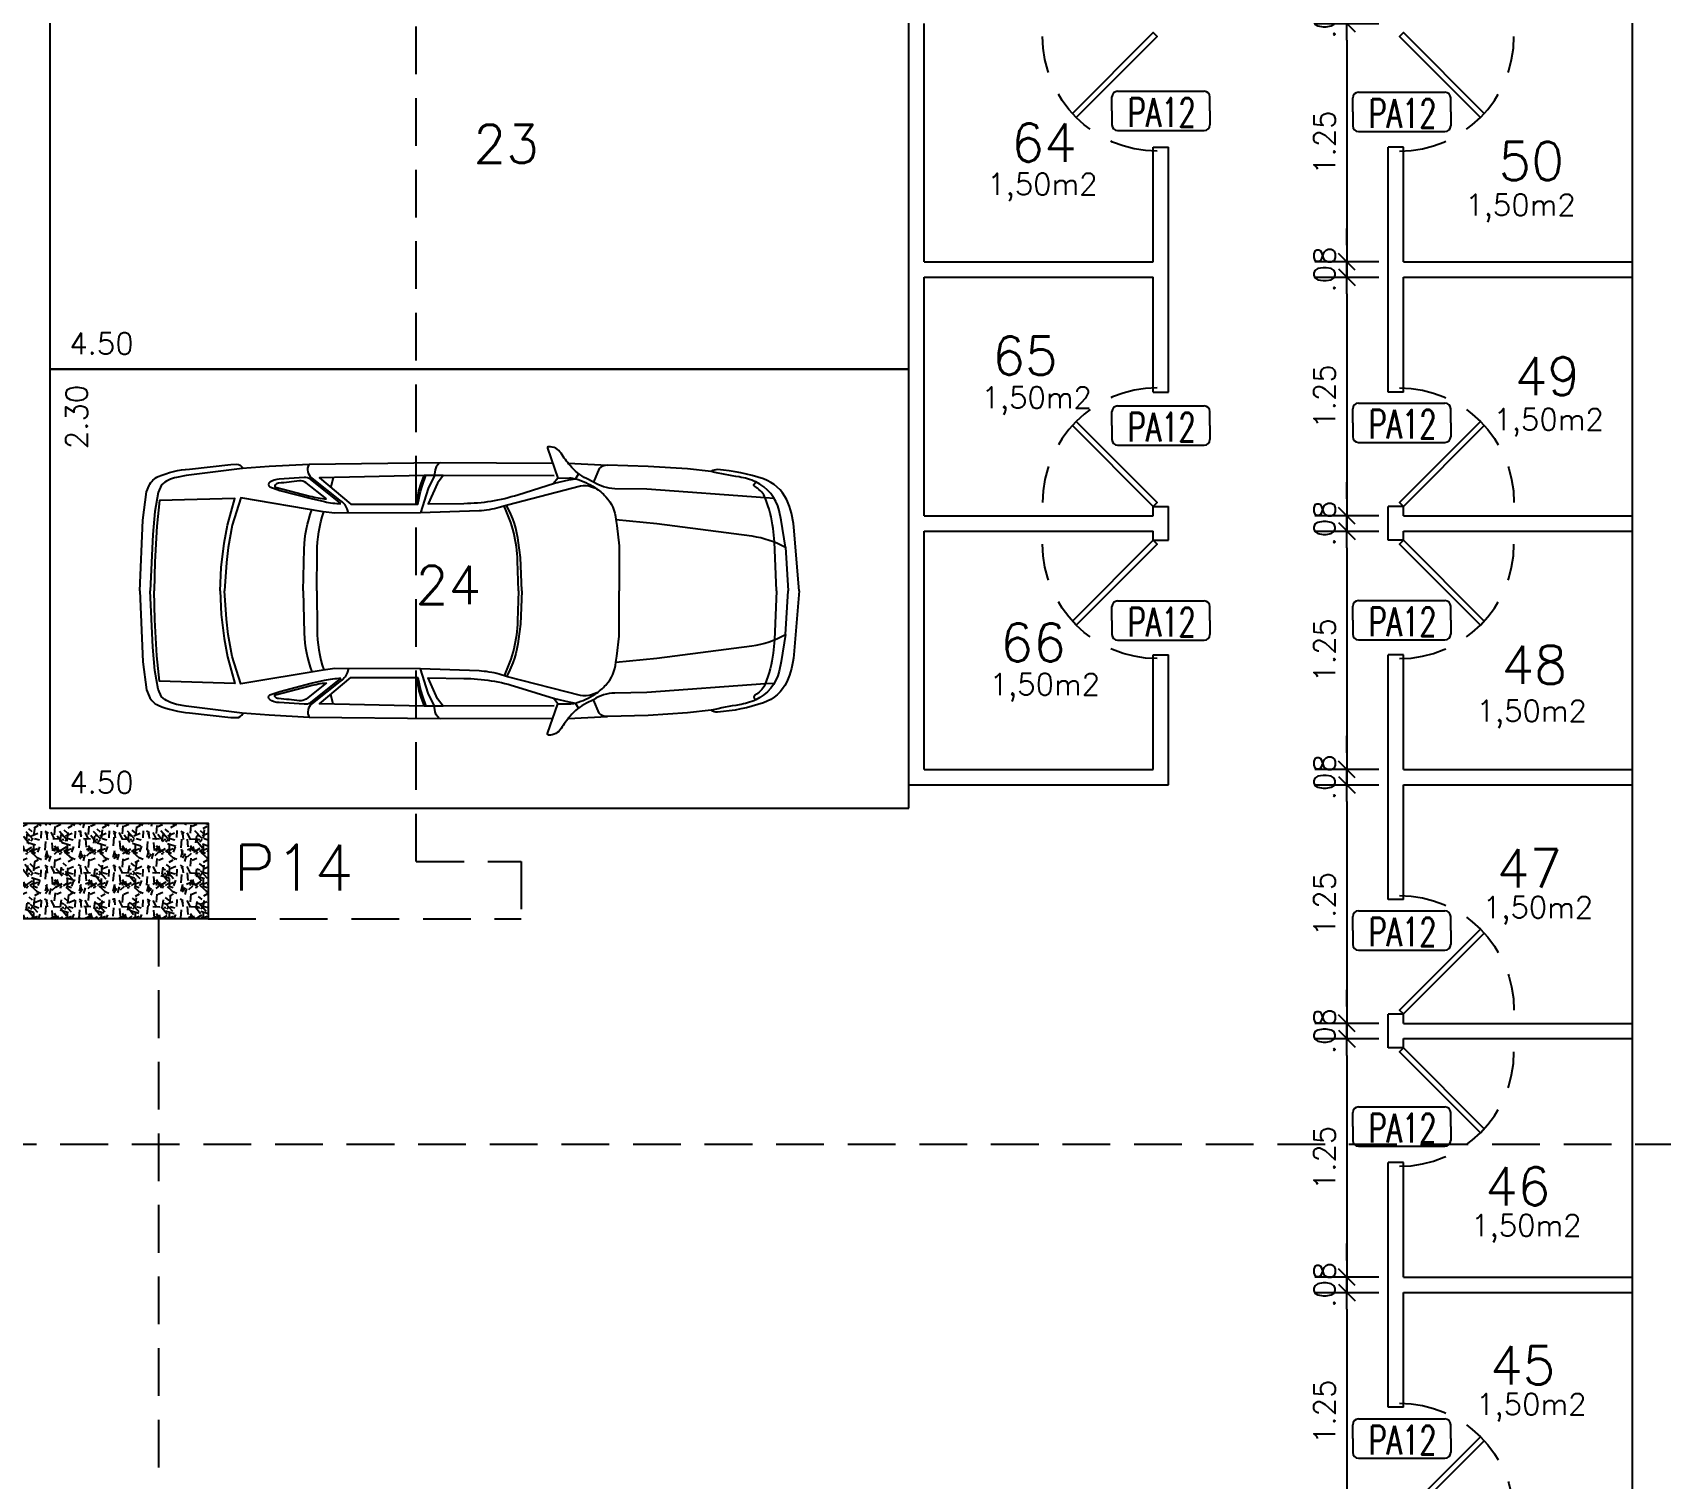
# Model space of a CAD drawing. Header units: millimetres. Extents: x -184.9 to -112.9, y 0.4 to 45.1.
# Drawn here: x -128.09 to -119.56, y 23.41 to 30.99 of the extents above; entities that cross this region are included whole.
import ezdxf
from ezdxf.enums import TextEntityAlignment as Align

# ---------------------------------------------------------------- set-up
doc = ezdxf.new("R2010")
doc.units = ezdxf.units.MM
doc.linetypes.add('DASHED2', pattern=[0.375, 0.25, -0.125])
doc.linetypes.add('HIDDEN', pattern=[0.375, 0.25, -0.125])
for name, color, linetype in [('COTA', 11, 'Continuous'), ('ESQUADRIA', 2, 'Continuous'), ('ESQUADRIA CT', 2, 'Continuous'), ('HACHURA 1', 8, 'Continuous'), ('INDICACOES', 2, 'Continuous'), ('LINHA', 1, 'Continuous'), ('PAREDE', 7, 'Continuous'), ('PILAR', 21, 'Continuous'), ('PROJECAO', 1, 'DASHED2'), ('TEXTO 1', 3, 'Continuous'), ('TEXTO 2', 2, 'Continuous')]:
    doc.layers.add(name, color=color, linetype=linetype)
doc.styles.add('ROMANS', font='romans.shx')
doc.dimstyles.new('TICK75', dxfattribs={"dimtxt": 0.1125, "dimasz": 0.088, "dimexe": 0.18, "dimexo": 0.0625, "dimgap": 0.061, "dimtad": 1, "dimrnd": 0.005, "dimzin": 4, "dimdsep": 46, "dimtxsty": 'ROMANS', "dimblk1": 'TICK', "dimblk2": 'TICK', "dimsah": 1, "dimcen": 0.09, "dimse1": 1, "dimse2": 1, "dimclrt": 2, "dimaunit": 1, "dimadec": 0, "dimazin": 0, "dimtfac": 1, "dimtix": 1, "dimtmove": 2, "dimatfit": 3, "dimldrblk": 'TICK', "dimfxl": 1, "dimtolj": 1, "dimtzin": 0, "dimarcsym": 0})

# ---------------------------------------------------------------- blocks, each defined once
blk = doc.blocks.new('IND ESQUADRIAS')
for p, q in [((-0.2564, 0.103), (-0.2564, 0.1762)), ((-0.2266, 0.206), (0.2266, 0.206)), ((0.2564, 0.103), (0.2564, 0.1762)), ((-0.2564, 0.103), (-0.2564, 0.0298)), ((0.2564, 0.103), (0.2564, 0.0298)), ((-0.2266, 0), (0.2266, 0))]:
    blk.add_line(p, q)
for centre, start, end in [((-0.2266, 0.1762), 90, 180), ((0.2266, 0.1762), 0, 90), ((-0.2266, 0.0298), 180, 270), ((0.2266, 0.0298), 270, 0)]:
    blk.add_arc(centre, 0.0298, start, end)
at = {"linetype": 'ByBlock', "style": 'ROMANS', "width": 0.7}
blk.add_attdef('P01', text='', height=0.15, dxfattribs=at).set_placement((0.0041, -0.0248), align=Align.BOTTOM_CENTER)
blk = doc.blocks.new('TICK')
at = {"layer": 'COTA'}
for p, q in [((0, 1.908), (0, -1.908)), ((-1, 0), (1, 0))]:
    blk.add_line(p, q, dxfattribs=at)
at = {"layer": 'COTA', "color": 2}
blk.add_line((0.5, 0.5), (-0.5, -0.5), dxfattribs=at)
blk = doc.blocks.new('*D171')
at = {"layer": 'COTA', "color": 0, "lineweight": -2}
blk.add_line((-121.2098, 24.3025), (-121.2098, 23.2285), dxfattribs=at)
at = {"layer": 'Defpoints', "color": 0}
for p in [(-120.9143, 24.3905), (-121.2098, 23.1405), (-120.9143, 23.1405)]:
    blk.add_point(p, dxfattribs=at)
at = {"layer": 'COTA', "color": 0, "lineweight": -2, "xscale": 0.08800000000000001, "yscale": 0.08800000000000001, "zscale": 0.08800000000000001}
for p, rotation in [((-121.2098, 24.3905), 90), ((-121.2098, 23.1405), 270)]:
    blk.add_blockref('TICK', p, dxfattribs=dict(at, rotation=rotation))
at = {"layer": 'COTA', "color": 2, "insert": (-121.3271, 23.7655), "char_height": 0.1125, "attachment_point": 5, "rotation": 90, "style": 'ROMANS'}
blk.add_mtext('\\A1;1.25', dxfattribs=at)
blk = doc.blocks.new('*D170')
at = {"layer": 'COTA', "color": 0, "lineweight": -2}
for p, q in [((-121.2098, 24.5585), (-121.2098, 24.6465)), ((-121.2098, 24.4705), (-121.2098, 24.3905)), ((-121.2098, 24.3025), (-121.2098, 24.2145))]:
    blk.add_line(p, q, dxfattribs=at)
at = {"layer": 'Defpoints', "color": 0}
for p in [(-120.9143, 24.4705), (-121.2098, 24.3905), (-120.9143, 24.3905)]:
    blk.add_point(p, dxfattribs=at)
at = {"layer": 'COTA', "color": 0, "lineweight": -2, "xscale": 0.08800000000000001, "yscale": 0.08800000000000001, "zscale": 0.08800000000000001}
for p, rotation in [((-121.2098, 24.4705), 270), ((-121.2098, 24.3905), 90)]:
    blk.add_blockref('TICK', p, dxfattribs=dict(at, rotation=rotation))
at = {"layer": 'COTA', "color": 2, "insert": (-121.3271, 24.4305), "char_height": 0.1125, "attachment_point": 5, "rotation": 90, "style": 'ROMANS'}
blk.add_mtext('\\A1;.08', dxfattribs=at)
blk = doc.blocks.new('*D169')
at = {"layer": 'COTA', "color": 0, "lineweight": -2}
blk.add_line((-121.2098, 25.6325), (-121.2098, 24.5585), dxfattribs=at)
at = {"layer": 'Defpoints', "color": 0}
for p in [(-120.9143, 25.7205), (-121.2098, 24.4705), (-120.9143, 24.4705)]:
    blk.add_point(p, dxfattribs=at)
at = {"layer": 'COTA', "color": 0, "lineweight": -2, "xscale": 0.08800000000000001, "yscale": 0.08800000000000001, "zscale": 0.08800000000000001}
for p, rotation in [((-121.2098, 25.7205), 90), ((-121.2098, 24.4705), 270)]:
    blk.add_blockref('TICK', p, dxfattribs=dict(at, rotation=rotation))
at = {"layer": 'COTA', "color": 2, "insert": (-121.3271, 25.0955), "char_height": 0.1125, "attachment_point": 5, "rotation": 90, "style": 'ROMANS'}
blk.add_mtext('\\A1;1.25', dxfattribs=at)
blk = doc.blocks.new('*D168')
at = {"layer": 'COTA', "color": 0, "lineweight": -2}
for p, q in [((-121.2098, 25.8885), (-121.2098, 25.9765)), ((-121.2098, 25.8005), (-121.2098, 25.7205)), ((-121.2098, 25.6325), (-121.2098, 25.5445))]:
    blk.add_line(p, q, dxfattribs=at)
at = {"layer": 'Defpoints', "color": 0}
for p in [(-120.9143, 25.8005), (-121.2098, 25.7205), (-120.9143, 25.7205)]:
    blk.add_point(p, dxfattribs=at)
at = {"layer": 'COTA', "color": 0, "lineweight": -2, "xscale": 0.08800000000000001, "yscale": 0.08800000000000001, "zscale": 0.08800000000000001}
for p, rotation in [((-121.2098, 25.8005), 270), ((-121.2098, 25.7205), 90)]:
    blk.add_blockref('TICK', p, dxfattribs=dict(at, rotation=rotation))
at = {"layer": 'COTA', "color": 2, "insert": (-121.3271, 25.7605), "char_height": 0.1125, "attachment_point": 5, "rotation": 90, "style": 'ROMANS'}
blk.add_mtext('\\A1;.08', dxfattribs=at)
blk = doc.blocks.new('*D167')
at = {"layer": 'COTA', "color": 0, "lineweight": -2}
blk.add_line((-121.2098, 26.9625), (-121.2098, 25.8885), dxfattribs=at)
at = {"layer": 'Defpoints', "color": 0}
for p in [(-120.9143, 27.0505), (-121.2098, 25.8005), (-120.9143, 25.8005)]:
    blk.add_point(p, dxfattribs=at)
at = {"layer": 'COTA', "color": 0, "lineweight": -2, "xscale": 0.08800000000000001, "yscale": 0.08800000000000001, "zscale": 0.08800000000000001}
for p, rotation in [((-121.2098, 27.0505), 90), ((-121.2098, 25.8005), 270)]:
    blk.add_blockref('TICK', p, dxfattribs=dict(at, rotation=rotation))
at = {"layer": 'COTA', "color": 2, "insert": (-121.3271, 26.4255), "char_height": 0.1125, "attachment_point": 5, "rotation": 90, "style": 'ROMANS'}
blk.add_mtext('\\A1;1.25', dxfattribs=at)
blk = doc.blocks.new('*D166')
at = {"layer": 'COTA', "color": 0, "lineweight": -2}
for p, q in [((-121.2098, 27.2185), (-121.2098, 27.3065)), ((-121.2098, 27.1305), (-121.2098, 27.0505)), ((-121.2098, 26.9625), (-121.2098, 26.8745))]:
    blk.add_line(p, q, dxfattribs=at)
at = {"layer": 'Defpoints', "color": 0}
for p in [(-121.2098, 27.0505), (-120.9143, 27.1305), (-120.9143, 27.0505)]:
    blk.add_point(p, dxfattribs=at)
at = {"layer": 'COTA', "color": 0, "lineweight": -2, "xscale": 0.08800000000000001, "yscale": 0.08800000000000001, "zscale": 0.08800000000000001}
for p, rotation in [((-121.2098, 27.1305), 270), ((-121.2098, 27.0505), 90)]:
    blk.add_blockref('TICK', p, dxfattribs=dict(at, rotation=rotation))
at = {"layer": 'COTA', "color": 2, "insert": (-121.3271, 27.0905), "char_height": 0.1125, "attachment_point": 5, "rotation": 90, "style": 'ROMANS'}
blk.add_mtext('\\A1;.08', dxfattribs=at)
blk = doc.blocks.new('*D165')
at = {"layer": 'COTA', "color": 0, "lineweight": -2}
blk.add_line((-121.2098, 28.2925), (-121.2098, 27.2185), dxfattribs=at)
at = {"layer": 'Defpoints', "color": 0}
for p in [(-120.9143, 28.3805), (-121.2098, 27.1305), (-120.9143, 27.1305)]:
    blk.add_point(p, dxfattribs=at)
at = {"layer": 'COTA', "color": 0, "lineweight": -2, "xscale": 0.08800000000000001, "yscale": 0.08800000000000001, "zscale": 0.08800000000000001}
for p, rotation in [((-121.2098, 28.3805), 90), ((-121.2098, 27.1305), 270)]:
    blk.add_blockref('TICK', p, dxfattribs=dict(at, rotation=rotation))
at = {"layer": 'COTA', "color": 2, "insert": (-121.3271, 27.7555), "char_height": 0.1125, "attachment_point": 5, "rotation": 90, "style": 'ROMANS'}
blk.add_mtext('\\A1;1.25', dxfattribs=at)
blk = doc.blocks.new('*D164')
at = {"layer": 'COTA', "color": 0, "lineweight": -2}
for p, q in [((-121.2098, 28.5485), (-121.2098, 28.6365)), ((-121.2098, 28.4605), (-121.2098, 28.3805)), ((-121.2098, 28.2925), (-121.2098, 28.2045))]:
    blk.add_line(p, q, dxfattribs=at)
at = {"layer": 'Defpoints', "color": 0}
for p in [(-120.9143, 28.4605), (-121.2098, 28.3805), (-120.9143, 28.3805)]:
    blk.add_point(p, dxfattribs=at)
at = {"layer": 'COTA', "color": 0, "lineweight": -2, "xscale": 0.08800000000000001, "yscale": 0.08800000000000001, "zscale": 0.08800000000000001}
for p, rotation in [((-121.2098, 28.4605), 270), ((-121.2098, 28.3805), 90)]:
    blk.add_blockref('TICK', p, dxfattribs=dict(at, rotation=rotation))
at = {"layer": 'COTA', "color": 2, "insert": (-121.3271, 28.4205), "char_height": 0.1125, "attachment_point": 5, "rotation": 90, "style": 'ROMANS'}
blk.add_mtext('\\A1;.08', dxfattribs=at)
blk = doc.blocks.new('*D163')
at = {"layer": 'COTA', "color": 0, "lineweight": -2}
blk.add_line((-121.2098, 29.6225), (-121.2098, 28.5485), dxfattribs=at)
at = {"layer": 'Defpoints', "color": 0}
for p in [(-120.9143, 29.7105), (-121.2098, 28.4605), (-120.9143, 28.4605)]:
    blk.add_point(p, dxfattribs=at)
at = {"layer": 'COTA', "color": 0, "lineweight": -2, "xscale": 0.08800000000000001, "yscale": 0.08800000000000001, "zscale": 0.08800000000000001}
for p, rotation in [((-121.2098, 29.7105), 90), ((-121.2098, 28.4605), 270)]:
    blk.add_blockref('TICK', p, dxfattribs=dict(at, rotation=rotation))
at = {"layer": 'COTA', "color": 2, "insert": (-121.3271, 29.0855), "char_height": 0.1125, "attachment_point": 5, "rotation": 90, "style": 'ROMANS'}
blk.add_mtext('\\A1;1.25', dxfattribs=at)
blk = doc.blocks.new('*D162')
at = {"layer": 'COTA', "color": 0, "lineweight": -2}
for p, q in [((-121.2098, 29.8785), (-121.2098, 29.9665)), ((-121.2098, 29.7905), (-121.2098, 29.7105)), ((-121.2098, 29.6225), (-121.2098, 29.5345))]:
    blk.add_line(p, q, dxfattribs=at)
at = {"layer": 'Defpoints', "color": 0}
for p in [(-120.9143, 29.7905), (-121.2098, 29.7105), (-120.9143, 29.7105)]:
    blk.add_point(p, dxfattribs=at)
at = {"layer": 'COTA', "color": 0, "lineweight": -2, "xscale": 0.08800000000000001, "yscale": 0.08800000000000001, "zscale": 0.08800000000000001}
for p, rotation in [((-121.2098, 29.7905), 270), ((-121.2098, 29.7105), 90)]:
    blk.add_blockref('TICK', p, dxfattribs=dict(at, rotation=rotation))
at = {"layer": 'COTA', "color": 2, "insert": (-121.3271, 29.7505), "char_height": 0.1125, "attachment_point": 5, "rotation": 90, "style": 'ROMANS'}
blk.add_mtext('\\A1;.08', dxfattribs=at)
blk = doc.blocks.new('*D161')
at = {"layer": 'COTA', "color": 0, "lineweight": -2}
blk.add_line((-121.2098, 30.9525), (-121.2098, 29.8785), dxfattribs=at)
at = {"layer": 'Defpoints', "color": 0}
for p in [(-120.9143, 31.0405), (-121.2098, 29.7905), (-120.9143, 29.7905)]:
    blk.add_point(p, dxfattribs=at)
at = {"layer": 'COTA', "color": 0, "lineweight": -2, "xscale": 0.08800000000000001, "yscale": 0.08800000000000001, "zscale": 0.08800000000000001}
for p, rotation in [((-121.2098, 31.0405), 90), ((-121.2098, 29.7905), 270)]:
    blk.add_blockref('TICK', p, dxfattribs=dict(at, rotation=rotation))
at = {"layer": 'COTA', "color": 2, "insert": (-121.3271, 30.4155), "char_height": 0.1125, "attachment_point": 5, "rotation": 90, "style": 'ROMANS'}
blk.add_mtext('\\A1;1.25', dxfattribs=at)
blk = doc.blocks.new('*D160')
at = {"layer": 'COTA', "color": 0, "lineweight": -2}
for p, q in [((-121.2098, 31.2085), (-121.2098, 31.2965)), ((-121.2098, 31.1205), (-121.2098, 31.0405)), ((-121.2098, 30.9525), (-121.2098, 30.8645))]:
    blk.add_line(p, q, dxfattribs=at)
at = {"layer": 'Defpoints', "color": 0}
for p in [(-120.9143, 31.1205), (-121.2098, 31.0405), (-120.9143, 31.0405)]:
    blk.add_point(p, dxfattribs=at)
at = {"layer": 'COTA', "color": 0, "lineweight": -2, "xscale": 0.08800000000000001, "yscale": 0.08800000000000001, "zscale": 0.08800000000000001}
for p, rotation in [((-121.2098, 31.1205), 270), ((-121.2098, 31.0405), 90)]:
    blk.add_blockref('TICK', p, dxfattribs=dict(at, rotation=rotation))
at = {"layer": 'COTA', "color": 2, "insert": (-121.3271, 31.0805), "char_height": 0.1125, "attachment_point": 5, "rotation": 90, "style": 'ROMANS'}
blk.add_mtext('\\A1;.08', dxfattribs=at)
blk = doc.blocks.new('P60')
at = {"layer": 'ESQUADRIA CT'}
blk.add_lwpolyline([(-0.4444, 0.4031), (-0.4243, 0.4243), (0, 0), (-0.0206, -0.0206), (-0.4444, 0.4031)], dxfattribs=at)
at = {"layer": 'ESQUADRIA CT', "color": 1, "linetype": 'HIDDEN'}
blk.add_arc((0, 0), 0.6, 90, 180, dxfattribs=at)
blk = doc.blocks.new('VECTRA_P')
for p, q in [((1.1516, 0.6823), (1.1703, 0.6529)), ((1.9619, 0.7454), (1.98, 0.7223)), ((1.98, 0.7223), (1.986, 0.7043)), ((1.986, 0.7043), (1.9896, 0.679)), ((1.9896, 0.679), (1.9904, 0.6715)), ((1.9904, 0.6715), (2.0265, 0.5959)), ((2.0684, 0.6255), (2.0514, 0.6718)), ((2.0265, 0.5959), (2.0721, 0.4537)), ((2.0807, 0.5819), (2.0684, 0.6255)), ((2.0855, 0.5582), (2.0807, 0.5819)), ((2.5797, 0.66), (2.5945, 0.6032)), ((2.0987, 0.5046), (2.0855, 0.5582)), ((2.0265, -0.5959), (2.0721, -0.4537)), ((2.0855, -0.5582), (2.0807, -0.5819)), ((2.0987, -0.5046), (2.0855, -0.5582)), ((1.1516, -0.6823), (1.1703, -0.6529)), ((1.9904, -0.6715), (2.0265, -0.5959)), ((2.0684, -0.6255), (2.0514, -0.6718)), ((2.0807, -0.5819), (2.0684, -0.6255)), ((2.5797, -0.66), (2.5945, -0.6032)), ((1.9619, -0.7454), (1.98, -0.7223)), ((1.98, -0.7223), (1.986, -0.7043)), ((1.986, -0.7043), (1.9896, -0.679)), ((1.9896, -0.679), (1.9904, -0.6715))]:
    blk.add_line(p, q)
for points in [[(-0.132, 0), (-0.1009, 0.3713, -0.086702), (-0.0593, 0.5296, -0.206137), (0.0758, 0.6515, -0.063577), (0.3433, 0.706, -0.192902), (0.3794, 0.6946), (0.5172, 0.7108), (0.7462, 0.7247), (0.9844, 0.7316, -0.212316), (1.0315, 0.7123), (1.0647, 0.6334), (1.1059, 0.6539, 0.104415), (1.2009, 0.7294, 0.030135), (1.2536, 0.8015, -0.268294), (1.3268, 0.8392, -0.478596), (1.3332, 0.8304), (1.2727, 0.657), (1.2056, 0.6576, 0.071792), (1.1697, 0.6527, 0.074996), (1.0553, 0.6005, 0.060729), (0.9932, 0.5482, 0.168427), (0.9344, 0.4152), (0.6971, 0.3923), (0.143, 0.3197, 0.097788), (-0.0519, 0.2539), (-0.0277, 0.4119), (-0.015, 0.4672, -0.23311), (0.1212, 0.6343, -0.068365), (0.2171, 0.6632, 0.017295), (0.3794, 0.6946, -1.253437)], [(1.9401, 0.6712), (1.9739, 0.6278), (2.0271, 0.507), (1.8192, 0.5094, -0.074341), (1.505, 0.5601), (1.2915, 0.6264), (1.209, 0.6467), (1.1703, 0.6529)], [(1.3025, 0.7423), (1.9565, 0.7455), (2.72, 0.7364), (2.9534, 0.724), (3.1092, 0.712), (3.4352, 0.6713), (3.4921, 0.6607, -0.139964), (3.5799, 0.6168), (3.5988, 0.573), (3.6188, 0.4626), (3.6295, 0.3282), (3.6446, 0)], [(2.4917, 0.4526), (2.4993, 0.4769, -0.20033), (2.5422, 0.5284), (2.7033, 0.6561, 0.362423), (2.72, 0.7364, -80.843501)], [(3.7051, 0), (3.6877, 0.4123), (3.6664, 0.5768), (3.6509, 0.6136, 0.195947), (3.5986, 0.6658, 0.081209), (3.417, 0.7095), (3.1759, 0.7367), (3.1445, 0.7379, 0.315739), (3.1049, 0.7124, 0.195733)], [(0, 0), (0.011, 0.2847), (0.0199, 0.3624, -0.068274), (0.0656, 0.5411, -0.160401), (0.1164, 0.6008, 0.068795), (0.1306, 0.6125, 0.431491), (0.13, 0.6221), (0.1212, 0.6343)], [(0.0138, 0.5384), (0.0656, 0.5411), (0.7546, 0.5922), (0.9416, 0.5951, 0.14363), (1.0647, 0.6334, -3.590326)], [(1.0456, 0.5939), (1.0767, 0.6047, -0.132875), (1.1407, 0.6093), (1.5662, 0.4995), (1.6142, 0.4855, 0.061032), (1.7312, 0.4662), (2.0712, 0.4537), (2.5695, 0.4524), (2.6389, 0.4606), (3.118, 0.5409), (3.1689, 0.3819), (3.1904, 0.2533), (3.2011, 0.1649), (3.2124, 0)], [(2.5347, 0.508), (2.7119, 0.6497, -0.214632), (2.7494, 0.6593), (2.8944, 0.6507, -0.13194), (2.9492, 0.6325, -0.563922), (2.9481, 0.6057), (2.8912, 0.5853), (2.7086, 0.537), (2.6303, 0.5198, -0.046395), (2.5347, 0.508, 1.803463)], [(2.6188, 0.5353), (2.7381, 0.6296, -0.203343), (2.7767, 0.6402, 0.013874), (2.8975, 0.6273, -0.224025), (2.9187, 0.6152, -0.426774), (2.9165, 0.6042), (2.715, 0.5523, -0.038719), (2.6188, 0.5353, -4.743429)], [(1.4813, 0), (1.4899, 0.194), (1.5006, 0.2797, -0.093565), (1.5708, 0.4981, -2.549357)], [(1.5006, 0), (1.5066, 0.1749, -0.104764), (1.5858, 0.4938, 2.88345)], [(2.6756, 0), (2.6737, 0.2247, 0.076487), (2.6354, 0.4602, 15.102376)], [(2.7539, 0), (2.7482, 0.2457, 0.084835), (2.7041, 0.4715, 10.941081)], [(-0.132, 0), (-0.1009, -0.3713, 0.086702), (-0.0593, -0.5296, 0.206137), (0.0758, -0.6515, 0.063577), (0.3433, -0.706, 0.192902), (0.3794, -0.6946), (0.5172, -0.7108), (0.7462, -0.7247), (0.9844, -0.7316, 0.212316), (1.0315, -0.7123), (1.0647, -0.6334), (1.1059, -0.6539, -0.104415), (1.2009, -0.7294, -0.030135), (1.2536, -0.8015, 0.268294), (1.3268, -0.8392, 0.478596), (1.3332, -0.8304), (1.2727, -0.657), (1.2056, -0.6576, -0.071792), (1.1697, -0.6527, -0.074996), (1.0553, -0.6005, -0.060729), (0.9932, -0.5482, -0.168427), (0.9344, -0.4152), (0.6971, -0.3923), (0.143, -0.3197, -0.097788), (-0.0519, -0.2539), (-0.0277, -0.4119), (-0.015, -0.4672, 0.23311), (0.1212, -0.6343, 0.068365), (0.2171, -0.6632, -0.017295), (0.3794, -0.6946, 1.253437)], [(0, 0), (0.011, -0.2847), (0.0199, -0.3624, 0.068274), (0.0656, -0.5411, 0.160401), (0.1164, -0.6008, -0.068795), (0.1306, -0.6125, -0.431491), (0.13, -0.6221), (0.1212, -0.6343)], [(1.0456, -0.5939), (1.0767, -0.6047, 0.132875), (1.1407, -0.6093), (1.5662, -0.4995), (1.6142, -0.4855, -0.061032), (1.7312, -0.4662), (2.0712, -0.4537), (2.5695, -0.4524), (2.6389, -0.4606), (3.118, -0.5409), (3.1689, -0.3819), (3.1904, -0.2533), (3.2011, -0.1649), (3.2124, 0)], [(1.3025, -0.7423), (1.9565, -0.7455), (2.72, -0.7364), (2.9534, -0.724), (3.1092, -0.712), (3.4352, -0.6713), (3.4921, -0.6607, 0.139964), (3.5799, -0.6168), (3.5988, -0.573), (3.6188, -0.4626), (3.6295, -0.3282), (3.6446, 0)], [(1.4813, 0), (1.4899, -0.194), (1.5006, -0.2797, 0.093565), (1.5708, -0.4981, 2.549357)], [(1.5006, 0), (1.5066, -0.1749, 0.104764), (1.5858, -0.4938, -2.88345)], [(2.6756, 0), (2.6737, -0.2247, -0.076487), (2.6354, -0.4602, -15.102376)], [(2.7539, 0), (2.7482, -0.2457, -0.084835), (2.7041, -0.4715, -10.941081)], [(3.7051, 0), (3.6877, -0.4123), (3.6664, -0.5768), (3.6509, -0.6136, -0.195947), (3.5986, -0.6658, -0.081209), (3.417, -0.7095), (3.1759, -0.7367), (3.1445, -0.7379, -0.315739), (3.1049, -0.7124, -0.195733)], [(2.4917, -0.4526), (2.4993, -0.4769, 0.20033), (2.5422, -0.5284), (2.7033, -0.6561, -0.362423), (2.72, -0.7364, 80.843501)], [(0.0138, -0.5384), (0.0656, -0.5411), (0.7546, -0.5922), (0.9416, -0.5951, -0.14363), (1.0647, -0.6334, 3.590326)], [(1.9401, -0.6712), (1.9739, -0.6278), (2.0271, -0.507), (1.8192, -0.5094, 0.074341), (1.505, -0.5601), (1.2915, -0.6264), (1.209, -0.6467), (1.1703, -0.6529)], [(2.5347, -0.508), (2.7119, -0.6497, 0.214632), (2.7494, -0.6593), (2.8944, -0.6507, 0.13194), (2.9492, -0.6325, 0.563922), (2.9481, -0.6057), (2.8912, -0.5853), (2.7086, -0.537), (2.6303, -0.5198, 0.046395), (2.5347, -0.508, -1.803463)], [(2.6188, -0.5353), (2.7381, -0.6296, 0.203343), (2.7767, -0.6402, -0.013874), (2.8975, -0.6273, 0.224025), (2.9187, -0.6152, 0.426774), (2.9165, -0.6042), (2.715, -0.5523, 0.038719), (2.6188, -0.5353, 4.743429)]]:
    blk.add_lwpolyline(points, format="xyb")
for points in [[(1.2124, 0.7436), (0.9844, 0.7316)], [(1.2941, 0.6694), (1.9401, 0.6712), (2.0501, 0.6718), (2.6601, 0.6582), (2.4767, 0.5046), (2.0883, 0.5046), (2.0722, 0.5781), (2.0598, 0.6151), (2.0399, 0.6717)], [(1.2727, 0.657), (1.2977, 0.6244)], [(3.237, 0), (3.2312, 0.1367), (3.2145, 0.2774), (3.1953, 0.3836), (3.1528, 0.5388), (3.5909, 0.526), (3.6058, 0.3773), (3.6186, 0.169), (3.6228, 0)], [(-0.0519, 0.2539), (-0.0675, 0)], [(-0.0519, -0.2539), (-0.0675, 0)], [(3.237, 0), (3.2312, -0.1367), (3.2145, -0.2774), (3.1953, -0.3836), (3.1528, -0.5388), (3.5909, -0.526), (3.6058, -0.3773), (3.6186, -0.169), (3.6228, 0)], [(1.2941, -0.6694), (1.9401, -0.6712), (2.0501, -0.6718), (2.6601, -0.6582), (2.4767, -0.5046), (2.0883, -0.5046), (2.0722, -0.5781), (2.0598, -0.6151), (2.0399, -0.6717)], [(1.2727, -0.657), (1.2977, -0.6244)], [(1.2124, -0.7436), (0.9844, -0.7316)]]:
    blk.add_lwpolyline(points)
for points in [[(0.9344, 0.4152, 0), (0.9293, 0.3808, 0), (0.9161, 0.2631, 0), (0.9161, 0, 0)], [(0.9344, -0.4152, 0), (0.9293, -0.3808, 0), (0.9161, -0.2631, 0), (0.9161, 0, 0)]]:
    blk.add_polyline3d(points)
blk = doc.blocks.new('ESTRUTURA(20-03-2019)')
at = {"layer": 'HACHURA 1'}
h = blk.add_hatch(dxfattribs=at)
h.set_pattern_fill('GRAVEL', color=256, scale=0.007, angle=90, style=0)
h.set_pattern_definition([(318.0128, (-91.027117, -1493.47862), (1.60020196627, -1.42240120861), [0.02392047, -2.368135]), (274.9697, (-91.009337, -1493.4946215), (-0.177798745277, 2.133603451433), [0.04104835, -4.06378]), (222.5104, (-91.005781, -1493.535515), (1.95580191047, 1.77799870628), [0.02894374, -2.865429]), (357.2737, (-90.961331, -1493.6048575), (-3.555998855736, 0.17779922796), [0.03738035, -3.700648]), (22.8337, (-90.923993, -1493.6066355), (-2.133601213104, -0.889002523885), [0.03665438, -3.628786]), (87.2737, (-90.890211, -1493.5924115), (-0.17779922796, -3.555998855736), [0.03738035, -3.700648]), (127.6942, (-90.888433, -1493.5550735), (1.77799841499, -2.311401460287), [0.04943358, -4.893917]), (162.2553, (-90.918659, -1493.5159575), (-3.911601134423, 1.244602489583), [0.0466704, -4.620371]), (211.4296, (-90.963109, -1493.5017335), (-2.3113972812, -1.42240036647), [0.03750691, -3.713185]), (265.2364, (-90.995113, -1493.521291), (0.17779833139, 1.95579846371), [0.04281991, -2.098173]), (312.3974, (-90.998669, -1493.5639635), (1.955797455545, -2.133600064207), [0.05537546, -5.482176]), (228.8141, (-90.959553, -1493.428835), (-1.066798359, -1.2445992072), [0.01890035, -1.871142]), (261.4692, (-90.971999, -1493.4430595), (0.355600896003, 2.31139647169), [0.03595774, -3.559822]), (315, (-90.97733, -1493.47862), (0.177799879, -5e-17), [0.02514463, -0.2263023]), (293.1986, (-90.99867, -1493.491065), (-0.3556015592, 0.8890029978), [0.01354087, -1.340542]), (21.8014, (-90.993335, -1493.50351), (-0.5334003436, -0.1778001247), [0.01914962, -0.938336]), (120.9638, (-90.975555, -1493.4964), (-0.3556002771, 0.53339943684), [0.0311024, -1.005641]), (251.5651, (-90.991557, -1493.46973), (0.1777997356, 0.3556001623), [0.02249009, -0.539763]), (106.3895, (-90.993335, -1493.606635), (-0.5333988905, 1.77800098098), [0.03150616, -3.119116]), (160.3462, (-91.002225, -1493.57641), (1.9557972342, -0.71119801821), [0.02643193, -2.616754]), (23.1986, (-91.027117, -1493.46973), (-0.8890029978, -0.3556015592), [0.0270816, -1.327004]), (73.6105, (-91.002225, -1493.459061), (-0.5333988905, -1.77800098098), [0.03150616, -3.119116]), (69.444, (-90.8831, -1493.606635), (-0.35559956852, -0.8890011035), [0.03038245, -1.488739]), (24.7751, (-90.872431, -1493.578187), (-1.95579909183, -0.88899792825), [0.02545704, -2.520252]), (156.8014, (-90.849317, -1493.467951), (-0.8890029978, 0.3556015592), [0.0270816, -1.327004]), (107.354, (-90.874209, -1493.457283), (0.71119892729, -2.31140012473), [0.02980481, -2.950668]), (159.444, (-90.849317, -1493.555073), (0.8890011035, -0.35559956852), [0.01519126, -1.503936]), (191.3099, (-90.849317, -1493.47862), (-0.7111977223, -0.1777991224), [0.00906605, -0.89754]), (255.9638, (-90.858207, -1493.480397), (0.1777996923, 0.5334003748), [0.03665438, -0.6964335]), (276.009, (-90.867097, -1493.5159575), (-0.1777995848, 1.77799737811), [0.03396869, -3.362898]), (33.6901, (-90.959553, -1493.4964), (-0.355599657, -0.177800061), [0.02564268, -0.6154246]), (83.1572, (-90.938217, -1493.4821755), (0.355601592616, 3.022601249965), [0.04476899, -4.43212]), (150.9454, (-90.932883, -1493.437725), (1.24459703276, -0.7111983456), [0.01830556, -1.812258]), (180, (-90.94889, -1493.42884), (-0.1778, -0.1778), [0.010668, -0.167132]), (210.2564, (-90.872431, -1493.519513), (1.24459937227, 0.71119849268), [0.02470069, -2.445373]), (138.0128, (-90.893767, -1493.53196), (-1.60020196627, 1.42240120861), [0.04784101, -2.344216]), (90, (-90.92933, -1493.49996), (-0.1778, 0.1778), [0.046228, -0.131572]), (55.3048, (-90.929327, -1493.453727), (-1.24460011833, -1.77799691937), [0.0281127, -2.783151]), (344.0546, (-90.913325, -1493.430613), (0.71120169422, -0.17780045358), [0.02588803, -1.268519]), (297.646, (-90.888433, -1493.4377255), (1.77800111823, -3.37819881343), [0.04215015, -4.172875]), (265.4261, (-90.868875, -1493.4750635), (-0.177799139785, -2.311400532332), [0.04459203, -4.414606]), (265.4261, (-90.868875, -1493.4750635), (-0.177799139785, -2.311400532332), [0.04459203, -4.414606])])
h.paths.add_polyline_path([(-0.75, 6.76), (-0.75, 6.26), (0.26, 6.26), (0.26, 6.76)])
at = {"layer": 'PILAR'}
blk.add_lwpolyline([(-0.75, 6.76), (0.26, 6.76), (0.26, 6.26), (-0.75, 6.26), (-0.75, 6.76)], dxfattribs=at)
at = {"layer": 'PROJECAO', "color": 11}
for p, q in [((1.35, 6.56), (1.35, 15.03)), ((1.35, 6.56), (1.9, 6.56)), ((1.9, 6.56), (1.9, 6.26)), ((0, 6.26), (0, 0)), ((0.26, 6.26), (1.9, 6.26))]:
    blk.add_line(p, q, dxfattribs=at)

msp = doc.modelspace()

# ---------------------------------------------------------------- linework, layer by layer
at = {"layer": 'LINHA'}
for points in [[(-123.5043, 29.2281), (-123.5043, 31.5281), (-128.0043, 31.5281), (-128.0043, 29.2281)], [(-123.5043, 26.9281), (-123.5043, 29.2281), (-128.0043, 29.2281), (-128.0043, 26.9281)]]:
    msp.add_lwpolyline(points, close=True, dxfattribs=at)
at = {"layer": 'PAREDE'}
for p, q in [((-119.7143, 14.0272), (-119.7143, 40.3505)), ((-123.5043, 29.7278), (-123.5043, 33.7805)), ((-123.4243, 29.7905), (-123.4243, 31.0405)), ((-122.2243, 30.3923), (-122.1443, 30.3923)), ((-122.2243, 29.7905), (-122.2243, 30.3923)), ((-122.1443, 29.1088), (-122.1443, 30.3923)), ((-120.9143, 30.3923), (-120.9943, 30.3923)), ((-120.9943, 29.1088), (-120.9943, 30.3923)), ((-120.9143, 29.7905), (-120.9143, 30.3923)), ((-123.4243, 29.7905), (-122.2243, 29.7905)), ((-120.9143, 29.7905), (-119.7143, 29.7905)), ((-123.5043, 27.0505), (-123.5043, 29.7278)), ((-123.4243, 29.7105), (-122.2243, 29.7105)), ((-123.4243, 28.4605), (-123.4243, 29.7105)), ((-122.2243, 29.1088), (-122.2243, 29.7105)), ((-120.9143, 29.7105), (-119.7143, 29.7105)), ((-120.9143, 29.1088), (-120.9143, 29.7105)), ((-122.2243, 29.1088), (-122.1443, 29.1088)), ((-120.9143, 29.1088), (-120.9943, 29.1088)), ((-122.2243, 28.4605), (-122.2243, 28.5097)), ((-122.2243, 28.5088), (-122.1443, 28.5088)), ((-122.1443, 28.3323), (-122.1443, 28.5088)), ((-120.9143, 28.5088), (-120.9943, 28.5088)), ((-120.9943, 28.3323), (-120.9943, 28.5088)), ((-120.9143, 28.4605), (-120.9143, 28.5097)), ((-123.4243, 28.4605), (-122.2243, 28.4605)), ((-120.9143, 28.4605), (-119.7143, 28.4605)), ((-123.4243, 28.3805), (-122.2243, 28.3805)), ((-123.4243, 27.1305), (-123.4243, 28.3805)), ((-122.2243, 28.3323), (-122.2243, 28.3805)), ((-122.2243, 28.3323), (-122.1443, 28.3323)), ((-120.9143, 28.3323), (-120.9943, 28.3323)), ((-120.9143, 28.3805), (-119.7143, 28.3805)), ((-120.9143, 28.3323), (-120.9143, 28.3805)), ((-122.2243, 27.7323), (-122.1443, 27.7323)), ((-122.2243, 27.1305), (-122.2243, 27.7323)), ((-122.1443, 27.0505), (-122.1443, 27.7323)), ((-120.9143, 27.7323), (-120.9943, 27.7323)), ((-120.9943, 26.4488), (-120.9943, 27.7323)), ((-120.9143, 27.1305), (-120.9143, 27.7323)), ((-123.5043, 27.0505), (-122.1443, 27.0505)), ((-123.4243, 27.1305), (-122.2243, 27.1305)), ((-120.9143, 27.1305), (-119.7143, 27.1305)), ((-120.9143, 27.0505), (-119.7143, 27.0505)), ((-120.9143, 26.4488), (-120.9143, 27.0505)), ((-120.9143, 26.4488), (-120.9943, 26.4488)), ((-120.9143, 25.8488), (-120.9943, 25.8488)), ((-120.9943, 25.6723), (-120.9943, 25.8488)), ((-120.9143, 25.8005), (-120.9143, 25.8497)), ((-120.9143, 25.8005), (-119.7143, 25.8005)), ((-120.9143, 25.7205), (-119.7143, 25.7205)), ((-120.9143, 25.6723), (-120.9143, 25.7205)), ((-120.9143, 25.6723), (-120.9943, 25.6723)), ((-120.9143, 25.0723), (-120.9943, 25.0723)), ((-120.9943, 23.7888), (-120.9943, 25.0723)), ((-120.9143, 24.4705), (-120.9143, 25.0723)), ((-120.9143, 24.4705), (-119.7143, 24.4705)), ((-120.9143, 24.3905), (-119.7143, 24.3905)), ((-120.9143, 23.7888), (-120.9143, 24.3905)), ((-120.9143, 23.7888), (-120.9943, 23.7888))]:
    msp.add_line(p, q, dxfattribs=at)
at = {"layer": 'PROJECAO', "color": 3}
msp.add_line((-179.3242, 25.1669), (-115.891, 25.1669), dxfattribs=at)

# ---------------------------------------------------------------- block references
at = {"layer": 'ESQUADRIA', "xscale": -1, "rotation": 180}
for p in [(-122.2037, 30.9717), (-122.2037, 28.3117)]:
    msp.add_blockref('P60', p, dxfattribs=at)
at = {"layer": 'ESQUADRIA', "rotation": 180}
for p in [(-120.9349, 30.9717), (-120.9349, 28.3117), (-120.9349, 25.6517)]:
    msp.add_blockref('P60', p, dxfattribs=at)
at = {"layer": 'ESQUADRIA'}
msp.add_blockref('P60', (-122.2037, 28.5303), dxfattribs=at)
at = {"layer": 'ESQUADRIA', "xscale": -1}
for p in [(-120.9349, 28.5303), (-120.9349, 25.8703), (-120.9349, 23.2103)]:
    msp.add_blockref('P60', p, dxfattribs=at)
at = {"layer": 'HACHURA 1', "xscale": -0.9, "yscale": 0.9, "zscale": 0.9}
msp.add_blockref('VECTRA_P', (-124.1977, 28.0667), dxfattribs=at)
at = {"layer": 'INDICACOES'}
for p in [(-122.1841, 30.4786), (-120.9228, 30.4735), (-122.1841, 28.83), (-120.9228, 28.8449), (-122.1841, 27.8079), (-120.9228, 27.81), (-120.9228, 26.1841), (-120.9228, 25.1565), (-120.9228, 23.5216)]:
    msp.add_blockref('IND ESQUADRIAS', p, dxfattribs=at).add_auto_attribs({'P01': 'PA12'})
at = {"layer": 'PAREDE'}
msp.add_blockref('ESTRUTURA(20-03-2019)', (-127.4343, 20.0889), dxfattribs=at)

# ---------------------------------------------------------------- texts
at = {"layer": 'TEXTO 1', "style": 'ROMANS'}
for s, p in [('23', (-125.7851, 30.3096)), ('64', (-122.9678, 30.3156)), ('50', (-120.416, 30.2194)), ('65', (-123.0674, 29.1989)), ('49', (-120.3313, 29.092)), ('24', (-126.0882, 27.9976)), ('66', (-123.0247, 27.6963)), ('48', (-120.4001, 27.5794)), ('47', (-120.4251, 26.513)), ('46', (-120.4865, 24.8464)), ('45', (-120.4605, 23.9089))]:
    msp.add_text(s, height=0.2, dxfattribs=at).set_placement(p)
at = {"layer": 'TEXTO 1', "color": 0, "style": 'ROMANS'}
msp.add_text('P14', height=0.24, dxfattribs=at).set_placement((-127.041, 26.4962))
at = {"layer": 'TEXTO 2', "style": 'ROMANS'}
for s, p in [('1,50m2', (-123.0941, 30.1423)), ('1,50m2', (-120.59, 30.0332)), ('4.50', (-127.9021, 29.307)), ('1,50m2', (-123.1242, 29.0237)), ('1,50m2', (-120.443, 28.9093)), ('1,50m2', (-123.0814, 27.5211)), ('1,50m2', (-120.5316, 27.3825)), ('4.50', (-127.9021, 27.007)), ('1,50m2', (-120.4981, 26.3527)), ('1,50m2', (-120.5595, 24.6862)), ('1,50m2', (-120.5335, 23.7486))]:
    msp.add_text(s, height=0.1125, dxfattribs=at).set_placement(p)
msp.add_text('2.30', height=0.1125, rotation=90, dxfattribs=at).set_placement((-127.807, 28.8096))

# ---------------------------------------------------------------- dimensions: what is measured, and where the dimension line sits
at = {"layer": 'COTA'}
for base, p1, p2, picture, middle in [((-121.2098, 31.0405), (-120.9143, 31.1205), (-120.9143, 31.0405), '*D160', (-121.3271, 31.0805)), ((-121.2098, 29.7905), (-120.9143, 31.0405), (-120.9143, 29.7905), '*D161', (-121.3271, 30.4155)), ((-121.2098, 29.7105), (-120.9143, 29.7905), (-120.9143, 29.7105), '*D162', (-121.3271, 29.7505)), ((-121.2098, 28.4605), (-120.9143, 29.7105), (-120.9143, 28.4605), '*D163', (-121.3271, 29.0855)), ((-121.2098, 28.3805), (-120.9143, 28.4605), (-120.9143, 28.3805), '*D164', (-121.3271, 28.4205)), ((-121.2098, 27.1305), (-120.9143, 28.3805), (-120.9143, 27.1305), '*D165', (-121.3271, 27.7555)), ((-121.2098, 27.0505), (-120.9143, 27.1305), (-120.9143, 27.0505), '*D166', (-121.3271, 27.0905)), ((-121.2098, 25.8005), (-120.9143, 27.0505), (-120.9143, 25.8005), '*D167', (-121.3271, 26.4255)), ((-121.2098, 25.7205), (-120.9143, 25.8005), (-120.9143, 25.7205), '*D168', (-121.3271, 25.7605)), ((-121.2098, 24.4705), (-120.9143, 25.7205), (-120.9143, 24.4705), '*D169', (-121.3271, 25.0955)), ((-121.2098, 24.3905), (-120.9143, 24.4705), (-120.9143, 24.3905), '*D170', (-121.3271, 24.4305)), ((-121.2098, 23.1405), (-120.9143, 24.3905), (-120.9143, 23.1405), '*D171', (-121.3271, 23.7655))]:
    dim = msp.add_linear_dim(base=base, p1=p1, p2=p2, angle=90, dimstyle='TICK75', dxfattribs=at)
    dim.commit()
    dim.dimension.update_dxf_attribs({"geometry": picture, "text_midpoint": middle})

doc.saveas('drawing.dxf')
